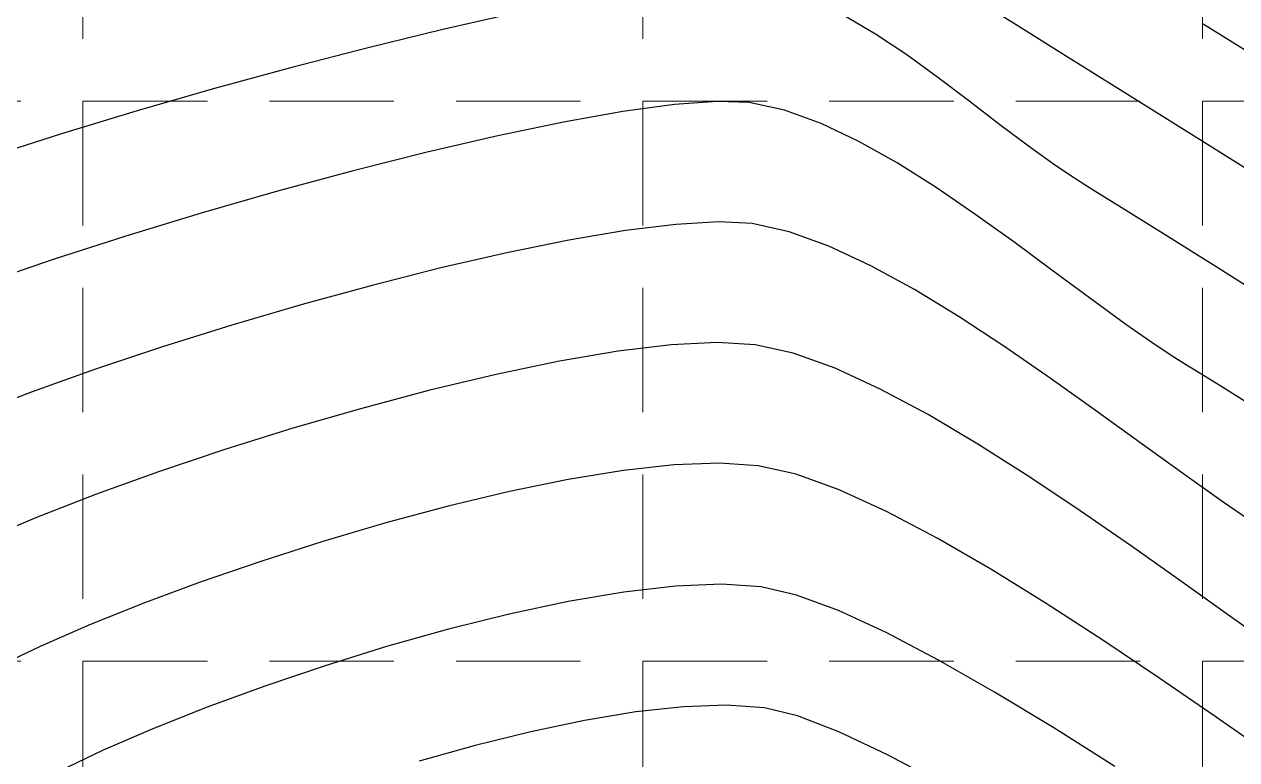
# Model space of a CAD drawing. Header units: inches. Extents: x 2547543 to 2548696, y 7125653 to 7126375.
# Drawn here: x 2548369.7 to 2548408.69, y 7125831.21 to 7125854.84 of the extents above; entities that cross this region are included whole.
import ezdxf

# ---------------------------------------------------------------- set-up
doc = ezdxf.new("R2010")
doc.units = ezdxf.units.IN
doc.header["$MEASUREMENT"] = 0
doc.linetypes.add('HIDDEN', pattern=[0.375, 0.25, -0.125])
for name, color, linetype in [('CONT-MJR', 6, 'Continuous'), ('CONT-MNR', 14, 'Continuous'), ('GRID', 254, 'HIDDEN')]:
    doc.layers.add(name, color=color, linetype=linetype)

msp = doc.modelspace()

# ---------------------------------------------------------------- linework, layer by layer
at = {"layer": 'CONT-MJR', "color": 35}
for points, elevation in [([(2548391.977305137, 7125852.367261101), (2548390.610263858, 7125852.26713953)], 560), ([(2548393.001911608, 7125852.327574043), (2548391.977305137, 7125852.367261101)], 560), ([(2548394.142251614, 7125852.078767163), (2548393.001911608, 7125852.327574043)], 560), ([(2548397.769445739, 7125850.388301285), (2548396.535203533, 7125851.082034945)], 560), ([(2548382.6544929, 7125850.736349331), (2548380.277834263, 7125850.138021399)], 560), ([(2548399.01661897, 7125849.600450375), (2548397.769445739, 7125850.388301285)], 560), ([(2548400.267538372, 7125848.745578052), (2548399.01661897, 7125849.600450375)], 560), ([(2548401.513019091, 7125847.850780155), (2548400.267538372, 7125848.745578052)], 560), ([(2548372.966733996, 7125848.0397506), (2548370.625449496, 7125847.283861731)], 560), ([(2548370.625449496, 7125847.283861731), (2548368.410101313, 7125846.522055425)], 560), ([(2548403.950925063, 7125846.049790991), (2548402.743876273, 7125846.94315252)], 560), ([(2548405.124980608, 7125845.197791399), (2548403.950925063, 7125846.049790991)], 560), ([(2548406.695741757, 7125844.12607051), (2548406.034297686, 7125844.564180729)], 560), ([(2548407.125819557, 7125843.854914143), (2548406.695741757, 7125844.12607051)], 560), ([(2548392.282159064, 7125832.961639256), (2548390.89425079, 7125832.913270993)], 565), ([(2548393.495420306, 7125832.879346477), (2548392.282159064, 7125832.961639256)], 565), ([(2548395.893073364, 7125832.104508544), (2548394.560284233, 7125832.618024953)], 565)]:
    msp.add_lwpolyline(points, dxfattribs=dict(at, elevation=elevation))
at = {"layer": 'CONT-MJR', "color": 35, "extrusion": (0.174917043558592, -0.9845831746849637, 0), "elevation": -6570237.363911812}
msp.add_lwpolyline([(3755533.852162022, 560), (3755531.910833335, 560)], dxfattribs=at)
at = {"layer": 'CONT-MJR', "color": 35, "extrusion": (0.1350064791945889, -0.9908447156721789, 0), "elevation": -6716563.819651546}
msp.add_lwpolyline([(3487095.595495831, 560), (3487093.917494274, 560)], dxfattribs=at)
at = {"layer": 'CONT-MJR', "color": 35, "extrusion": (-0.3380945759385053, -0.9411121387597561, 0), "elevation": -7567824.12718295}
msp.add_lwpolyline([(-10886.02044109441, 560), (-10887.27515404951, 560)], dxfattribs=at)
at = {"layer": 'CONT-MJR', "color": 35, "extrusion": (0.2034822902195429, -0.9790786268563979, 0), "elevation": -6458217.468126896}
msp.add_lwpolyline([(3945055.904015929, 560.0000000000005), (3945053.745534503, 560.0000000000005)], dxfattribs=at)
at = {"layer": 'CONT-MJR', "color": 35, "extrusion": (-0.42708412515539, -0.9042118944363955, 0), "elevation": -7531659.011144887}
msp.add_lwpolyline([(-739047.4164869506, 560), (-739048.7570204404, 560)], dxfattribs=at)
at = {"layer": 'CONT-MJR', "color": 35, "extrusion": (0.2256691444650951, -0.9742040018581284, 0), "elevation": -6366940.970586113}
msp.add_lwpolyline([(4090731.548005465, 560.0000000000009), (4090729.219530745, 560.0000000000009)], dxfattribs=at)
at = {"layer": 'CONT-MJR', "color": 35, "extrusion": (0.2604896933055512, -0.9654766282420201, 0), "elevation": -6216014.967615872}
msp.add_lwpolyline([(4316612.1151164, 560), (4316609.589865451, 560)], dxfattribs=at)
at = {"layer": 'CONT-MJR', "color": 35, "extrusion": (0.2758552683165275, -0.9611991838022006, 0), "elevation": -6146377.251524522}
msp.add_lwpolyline([(4415201.819949436, 560), (4415199.268297464, 560)], dxfattribs=at)
at = {"layer": 'CONT-MJR', "color": 35, "extrusion": (0.2911412839450561, -0.956680068143381, 0), "elevation": -6075220.210742179}
msp.add_lwpolyline([(4512608.700942546, 560.0000000000005), (4512606.17096018, 560.0000000000005)], dxfattribs=at)
at = {"layer": 'CONT-MJR', "color": 35, "extrusion": (-0.5934872812205008, -0.804843368009887, 0), "elevation": -7247635.269567828}
msp.add_lwpolyline([(-2178034.48125799, 560), (-2178036.010570686, 560)], dxfattribs=at)
at = {"layer": 'CONT-MJR', "color": 35, "extrusion": (-0.571698056277179, -0.8204640957707386, 0), "elevation": -7303418.3933664}
msp.add_lwpolyline([(-1982955.834088679, 560.0000000000009), (-1982956.942384682, 560.0000000000009)], dxfattribs=at)
at = {"layer": 'CONT-MJR', "color": 35, "extrusion": (0.5195972946173556, 0.8544112893837049, 0), "elevation": 7412546.884183578}
msp.add_lwpolyline([(1525181.123032105, 560.0000000000009), (1525181.370632987, 560.0000000000009)], dxfattribs=at)
at = {"layer": 'CONT-MJR', "color": 35, "extrusion": (-0.5245634932270327, -0.8513713300161411, 0), "elevation": -7403540.505771884}
msp.add_lwpolyline([(-1568315.550584893, 560.0000000000009), (-1568316.532995855, 560.0000000000009)], dxfattribs=at)
at = {"layer": 'CONT-MJR', "color": 35, "extrusion": (-0.5327269718998985, -0.8462871695886478, 0), "elevation": -7388115.451482699}
msp.add_lwpolyline([(-1639442.225642899, 560), (-1639443.735653637, 560)], dxfattribs=at)
at = {"layer": 'CONT-MJR', "color": 35, "extrusion": (0.1078005370730936, -0.9941725424727604, 0), "elevation": -6809589.517550286}
msp.add_lwpolyline([(3301708.86969548, 565), (3301707.328357361, 565)], dxfattribs=at)
at = {"layer": 'CONT-MJR', "color": 35, "extrusion": (-0.23833205848182, -0.9711837261300349, 0), "elevation": -7527856.795128834}
msp.add_lwpolyline([(776644.9684555698, 565.0000000000009), (776643.8719957571, 565.0000000000009)], dxfattribs=at)
at = {"layer": 'CONT-MJR', "color": 35, "extrusion": (0.205344304567795, -0.9786897958912052, 0), "elevation": -6450682.628365381}
msp.add_lwpolyline([(3957330.167188139, 565.0000000000009), (3957328.398850753, 565.0000000000009)], dxfattribs=at)
at = {"layer": 'CONT-MJR', "color": 35, "extrusion": (0.1624393693085404, -0.9867185268852732, 0), "elevation": -6617232.430364308}
msp.add_lwpolyline([(3672058.774338221, 565.0000000000005), (3672057.105569989, 565.0000000000005)], dxfattribs=at)
at = {"layer": 'CONT-MJR', "color": 35, "extrusion": (0.2405714803136444, -0.9706314248259748, 0), "elevation": -6303487.588101868}
msp.add_lwpolyline([(4187815.499146448, 565), (4187813.660648678, 565)], dxfattribs=at)
at = {"layer": 'CONT-MJR', "color": 35, "extrusion": (0.4252984783627947, 0.9050531499874974, 0), "elevation": 7533085.688057594}
msp.add_lwpolyline([(724170.0916396487, 565), (724171.8206749861, 565)], dxfattribs=at)
at = {"layer": 'CONT-MJR', "color": 35, "extrusion": (0.2707685658089856, -0.9626444742321774, 0), "elevation": -6169620.147042428}
msp.add_lwpolyline([(4382639.190131694, 565), (4382637.311811665, 565)], dxfattribs=at)
at = {"layer": 'CONT-MJR', "color": 35, "extrusion": (0.465724471607972, 0.8849297805732812, 0), "elevation": 7492711.449453527}
msp.add_lwpolyline([(1063519.255790711, 565.0000000000005), (1063521.245895699, 565.0000000000005)], dxfattribs=at)
at = {"layer": 'CONT-MNR', "color": 35, "extrusion": (0.2209590182222802, -0.9752830933971152, 0), "elevation": -6386637.350488308}
msp.add_lwpolyline([(4059919.094066106, 559), (4059916.812110765, 559)], dxfattribs=at)
at = {"layer": 'CONT-MNR', "color": 35}
for points, elevation in [([(2548397.064807171, 7125854.528565282), (2548396.046549456, 7125855.122992057)], 559), ([(2548401.594139236, 7125854.821364745), (2548400.807911864, 7125855.304802681)], 558), ([(2548383.1087447, 7125854.664457915), (2548380.750768168, 7125854.089619707)], 559), ([(2548411.248791996, 7125852.582729818), (2548407.605087413, 7125854.843652144)], 557), ([(2548380.750768168, 7125854.089619707), (2548378.305295817, 7125853.455969219)], 559), ([(2548399.07418269, 7125853.133313932), (2548398.073065843, 7125853.857665429)], 559), ([(2548373.331576639, 7125852.059460666), (2548370.893186304, 7125851.320217234)], 559), ([(2548410.417068314, 7125849.305877681), (2548407.487446473, 7125851.138348406)], 558), ([(2548402.863671746, 7125850.299213207), (2548402.063254469, 7125850.869763937)], 559), ([(2548404.072642205, 7125849.515532037), (2548403.870280317, 7125849.638752203)], 559), ([(2548404.888790733, 7125849.013209659), (2548404.072642205, 7125849.515532037)], 559), ([(2548406.24035839, 7125848.166996587), (2548404.888790733, 7125849.013209659)], 559), ([(2548392.017887765, 7125848.492842357), (2548390.647767206, 7125848.413938574)], 561), ([(2548393.100613348, 7125848.437928529), (2548392.017887765, 7125848.492842357)], 561), ([(2548394.289949349, 7125848.174632465), (2548393.100613348, 7125848.437928529)], 561), ([(2548389.030301899, 7125848.21381302), (2548387.205542072, 7125847.905061537)], 561), ([(2548387.205542072, 7125847.905061537), (2548385.213537952, 7125847.500279965)], 561), ([(2548396.917682687, 7125847.08586479), (2548395.5679923, 7125847.714279839)], 561), ([(2548385.213537952, 7125847.500279965), (2548383.094339768, 7125847.012064142)], 561), ([(2548383.094339768, 7125847.012064142), (2548380.887997748, 7125846.453009911)], 561), ([(2548380.887997748, 7125846.453009911), (2548378.634562121, 7125845.835713111)], 561), ([(2548391.980824559, 7125844.617415331), (2548390.498409356, 7125844.542201295)], 562), ([(2548393.199315087, 7125844.548283016), (2548391.980824559, 7125844.617415331)], 562), ([(2548394.420058541, 7125844.275652309), (2548393.199315087, 7125844.548283016)], 562), ([(2548395.768324211, 7125843.790482458), (2548394.420058541, 7125844.275652309)], 562), ([(2548402.691728361, 7125843.471463053), (2548401.226043349, 7125844.482186446)], 561), ([(2548384.873786896, 7125843.59359921), (2548382.741844184, 7125843.084117902)], 562), ([(2548380.549062388, 7125842.501849308), (2548378.336058628, 7125841.861105243)], 562), ([(2548376.14345002, 7125841.17619752), (2548374.011853683, 7125840.461437953)], 562), ([(2548390.598244668, 7125840.68382025), (2548388.964495878, 7125840.504988709)], 563), ([(2548392.053918255, 7125840.739450553), (2548390.598244668, 7125840.68382025)], 563), ([(2548393.298016828, 7125840.658637503), (2548392.053918255, 7125840.739450553)], 563), ([(2548388.964495878, 7125840.504988709), (2548387.186171695, 7125840.21619805)], 563), ([(2548408.247372042, 7125839.487593365), (2548406.938644601, 7125840.416718932)], 561), ([(2548397.420058896, 7125839.189312545), (2548395.898633813, 7125839.883710922)], 563), ([(2548383.329796399, 7125839.361707852), (2548381.318744906, 7125838.822492547)], 563), ([(2548400.77637738, 7125837.333601283), (2548399.054557742, 7125838.329478954)], 563), ([(2548379.297117267, 7125838.226286597), (2548377.298413291, 7125837.586332117)], 563), ([(2548406.924326286, 7125836.925658039), (2548405.300898325, 7125838.071115043)], 562), ([(2548393.396718567, 7125836.76899199), (2548392.11863411, 7125836.8508806)], 564), ([(2548408.498849829, 7125835.804086704), (2548406.924326286, 7125836.925658039)], 562), ([(2548395.877839698, 7125836.002942335), (2548394.530647215, 7125836.503398546)], 564), ([(2548387.184581108, 7125836.296338449), (2548385.29212387, 7125835.893317366)], 564), ([(2548404.378967147, 7125835.051278232), (2548402.559764839, 7125836.231070665)], 563), ([(2548370.202830241, 7125834.853871277), (2548368.821241748, 7125834.193805925)], 563), ([(2548408.021804423, 7125832.57747246), (2548406.208231332, 7125833.823615119)], 563), ([(2548377.434046193, 7125833.578862889), (2548375.575705055, 7125832.897500174)], 564), ([(2548404.766825682, 7125830.992295661), (2548402.801571433, 7125832.232247472)], 564)]:
    msp.add_lwpolyline(points, dxfattribs=dict(at, elevation=elevation))
at = {"layer": 'CONT-MNR', "color": 35, "extrusion": (-0.5288070243908548, -0.8487420874181332, 0), "elevation": -7395625.559673365}
msp.add_lwpolyline([(-1605264.725105304, 558), (-1605266.395737685, 558)], dxfattribs=at)
at = {"layer": 'CONT-MNR', "color": 35, "extrusion": (0.5539725064292941, 0.832534961500384, 0), "elevation": 7344264.934964719}
msp.add_lwpolyline([(1825896.630332248, 559), (1825897.841402916, 559)], dxfattribs=at)
at = {"layer": 'CONT-MNR', "color": 35, "extrusion": (-0.5301614940490912, -0.8478966860577033, 0), "elevation": -7393053.087616833}
msp.add_lwpolyline([(-1617068.55946911, 558), (-1617070.901426575, 558)], dxfattribs=at)
at = {"layer": 'CONT-MNR', "color": 35, "extrusion": (0.2638747635937599, -0.964556949660484, 0), "elevation": -6200838.750359889}
msp.add_lwpolyline([(4338388.900834739, 559.0000000000009), (4338386.321370744, 559.0000000000009)], dxfattribs=at)
at = {"layer": 'CONT-MNR', "color": 35, "extrusion": (0.603657340085376, 0.7972438872522316, 0), "elevation": 7219402.658588855}
msp.add_lwpolyline([(2269876.713776008, 559.0000000000009), (2269877.964123935, 559.0000000000009)], dxfattribs=at)
at = {"layer": 'CONT-MNR', "color": 35, "extrusion": (0.2767431435393656, -0.9609439278667357, 0), "elevation": -6142299.420722995}
msp.add_lwpolyline([(4420877.164953524, 559), (4420874.578247703, 559)], dxfattribs=at)
at = {"layer": 'CONT-MNR', "color": 35, "extrusion": (0.5304733127584119, 0.8477016364565518, 0), "elevation": 7392457.833247802}
msp.add_lwpolyline([(1619784.662116475, 558.0000000000005), (1619787.599038078, 558.0000000000005)], dxfattribs=at)
at = {"layer": 'CONT-MNR', "color": 35, "extrusion": (-0.6079525601490091, -0.7939733525807183, 0), "elevation": -7207043.250435967}
msp.add_lwpolyline([(-2308817.194971327, 559.0000000000009), (-2308818.44867191, 559.0000000000009)], dxfattribs=at)
at = {"layer": 'CONT-MNR', "color": 35, "extrusion": (-0.5994612102524396, -0.800403808963126, 0), "elevation": -7231226.363310602}
msp.add_lwpolyline([(-2231920.468268723, 559.0000000000005), (-2231921.713683441, 559.0000000000005)], dxfattribs=at)
at = {"layer": 'CONT-MNR', "color": 35, "extrusion": (0.3047945196725316, -0.9524181333729376, 0), "elevation": -6010060.530758199}
msp.add_lwpolyline([(4599035.079633912, 559), (4599032.616248256, 559)], dxfattribs=at)
at = {"layer": 'CONT-MNR', "color": 35, "extrusion": (-0.557176958218133, -0.8303937844365099, 0), "elevation": -7337173.153186693}
msp.add_lwpolyline([(-1854180.970046441, 559), (-1854181.696200167, 559)], dxfattribs=at)
at = {"layer": 'CONT-MNR', "color": 35, "extrusion": (-0.5354135021820613, -0.844590067240398, 0), "elevation": -7382871.666699791}
msp.add_lwpolyline([(-1662919.51495135, 559.0000000000009), (-1662919.992834106, 559.0000000000009)], dxfattribs=at)
at = {"layer": 'CONT-MNR', "color": 35, "extrusion": (0.122791567167312, -0.9924324818508288, 0), "elevation": -6759002.545343993}
msp.add_lwpolyline([(3404099.749433272, 561), (3404098.119634432, 561)], dxfattribs=at)
at = {"layer": 'CONT-MNR', "color": 35, "extrusion": (0.3388870532176897, 0.9408270644286497, 0), "elevation": 7567808.651061439}
msp.add_lwpolyline([(17258.01233312767, 561.0000000000005), (17259.37075806968, 561.0000000000005)], dxfattribs=at)
at = {"layer": 'CONT-MNR', "color": 35, "extrusion": (-0.5327571349970622, -0.8462681815534141, 0), "elevation": -7388060.177731906}
msp.add_lwpolyline([(-1639709.172771813, 559.0000000000009), (-1639711.338985702, 559.0000000000009)], dxfattribs=at)
at = {"layer": 'CONT-MNR', "color": 35, "extrusion": (-0.479580782667175, -0.8774977338411422, 0), "elevation": -7475076.857873742}
msp.add_lwpolyline([(-1181205.202090037, 561), (-1181206.802411334, 561)], dxfattribs=at)
at = {"layer": 'CONT-MNR', "color": 35, "extrusion": (0.5334195399458207, 0.8458508109613593, 0), "elevation": 7386774.136864605}
msp.add_lwpolyline([(1645490.326589145, 559), (1645492.999683732, 559)], dxfattribs=at)
at = {"layer": 'CONT-MNR', "color": 35, "extrusion": (0.5199192830159376, 0.8542153938838809, 0), "elevation": 7411969.048005192}
msp.add_lwpolyline([(1527982.144495144, 561.0000000000005), (1527983.832367706, 561.0000000000005)], dxfattribs=at)
at = {"layer": 'CONT-MNR', "color": 35, "extrusion": (0.2814226310067593, -0.9595839216854529, 0), "elevation": -6120675.672219654}
msp.add_lwpolyline([(4450757.447327482, 561), (4450755.091640863, 561)], dxfattribs=at)
at = {"layer": 'CONT-MNR', "color": 35, "extrusion": (-0.5482642709357906, -0.8363051412105789, 0), "elevation": -7356577.716168093}
msp.add_lwpolyline([(-1775604.882620382, 561.0000000000009), (-1775606.631115701, 561.0000000000009)], dxfattribs=at)
at = {"layer": 'CONT-MNR', "color": 35, "extrusion": (0.2982396116502886, -0.9544910340294901, 0), "elevation": -6041528.547145574}
msp.add_lwpolyline([(4557611.697401799, 561.0000000000009), (4557609.363726488, 561.0000000000009)], dxfattribs=at)
at = {"layer": 'CONT-MNR', "color": 35, "extrusion": (0.1194676005670101, -0.9928380998001445, 0), "elevation": -6770359.856597634}
msp.add_lwpolyline([(3381446.729459804, 562.0000000000009), (3381445.011432709, 562.0000000000009)], dxfattribs=at)
at = {"layer": 'CONT-MNR', "color": 35, "extrusion": (-0.3155582041652285, 0.9489062228608348, 0), "elevation": 5957597.79790482}
msp.add_lwpolyline([(-4666786.772148689, 561.0000000000009), (-4666784.501729304, 561.0000000000009)], dxfattribs=at)
at = {"layer": 'CONT-MNR', "color": 35, "extrusion": (0.1675655861586841, -0.9858609305248367, 0), "elevation": -6598069.266996599}
msp.add_lwpolyline([(3706403.2296941, 562.0000000000009), (3706401.314197568, 562.0000000000009)], dxfattribs=at)
at = {"layer": 'CONT-MNR', "color": 35, "extrusion": (-0.3343990420214131, 0.9424315787871081, 0), "elevation": 5863447.032329515}
msp.add_lwpolyline([(-4784541.566989182, 561), (-4784539.400988143, 561)], dxfattribs=at)
at = {"layer": 'CONT-MNR', "color": 35, "extrusion": (0.2036604269611154, -0.9790415877224093, 0), "elevation": -6457492.074282244}
msp.add_lwpolyline([(3946229.195643918, 562), (3946227.121690638, 562)], dxfattribs=at)
at = {"layer": 'CONT-MNR', "color": 35, "extrusion": (-0.4176156661913706, -0.9086237699683725, 0), "elevation": -7538961.045621876}
msp.add_lwpolyline([(-660329.4314216413, 562.0000000000009), (-660331.0313517824, 562.0000000000009)], dxfattribs=at)
at = {"layer": 'CONT-MNR', "color": 35, "extrusion": (-0.5799920521097347, -0.8146221329484848, 0), "elevation": -7282923.114557775}
msp.add_lwpolyline([(-2056945.559214873, 561), (-2056947.341679195, 561)], dxfattribs=at)
at = {"layer": 'CONT-MNR', "color": 35, "extrusion": (0.3561149116386147, -0.9344421703394072, 0), "elevation": -5751175.692190692}
msp.add_lwpolyline([(4918923.310857442, 561), (4918921.290239893, 561)], dxfattribs=at)
at = {"layer": 'CONT-MNR', "color": 35, "extrusion": (0.2566447672938549, -0.9665058010279521, 0), "elevation": -6233139.582258594}
msp.add_lwpolyline([(4291837.043327888, 562.0000000000009), (4291834.774555374, 562.0000000000009)], dxfattribs=at)
at = {"layer": 'CONT-MNR', "color": 35, "extrusion": (0.471381108431425, 0.8819296177212563, 0), "elevation": 7485758.40807274}
msp.add_lwpolyline([(1111479.098718876, 562.0000000000009), (1111480.841658542, 562.0000000000009)], dxfattribs=at)
at = {"layer": 'CONT-MNR', "color": 35, "extrusion": (0.5090857378442993, 0.8607158134503661, 0), "elevation": 7430678.615051858}
msp.add_lwpolyline([(1434215.717215347, 562), (1434217.574404813, 562)], dxfattribs=at)
at = {"layer": 'CONT-MNR', "color": 35, "extrusion": (-0.5860149981502777, -0.8103002048271554, 0), "elevation": -7267474.636385725}
msp.add_lwpolyline([(-2110876.389171248, 561.0000000000005), (-2110878.14324368, 561.0000000000005)], dxfattribs=at)
at = {"layer": 'CONT-MNR', "color": 35, "extrusion": (0.2981629641590887, -0.9545149798740018, 0), "elevation": -6041890.762160144}
msp.add_lwpolyline([(4557127.427590399, 562.0000000000009), (4557125.130498524, 562.0000000000009)], dxfattribs=at)
at = {"layer": 'CONT-MNR', "color": 35, "extrusion": (-0.5858795873456087, -0.8103981176753431, 0), "elevation": -7267827.266165691}
msp.add_lwpolyline([(-2109660.256689579, 561), (-2109661.951604796, 561)], dxfattribs=at)
at = {"layer": 'CONT-MNR', "color": 35, "extrusion": (-0.5359746703588025, -0.8442340627656367, 0), "elevation": -7381756.039654083}
msp.add_lwpolyline([(-1667822.14385859, 562), (-1667824.083867069, 562)], dxfattribs=at)
at = {"layer": 'CONT-MNR', "color": 35, "extrusion": (-0.2205032279038768, -0.9753862447686922, 0), "elevation": -7512375.909029817}
msp.add_lwpolyline([(914398.1511432731, 563.0000000000009), (914396.9023880791, 563.0000000000009)], dxfattribs=at)
at = {"layer": 'CONT-MNR', "color": 35, "extrusion": (0.3385190020789502, -0.9409595555768971, 0), "elevation": -5842454.64628989}
msp.add_lwpolyline([(4810149.279617338, 562), (4810147.12228025, 562)], dxfattribs=at)
at = {"layer": 'CONT-MNR', "color": 35, "extrusion": (-0.3398252299407822, -0.9404886033842699, 0), "elevation": -7567780.422404595}
msp.add_lwpolyline([(-24802.87742694467, 563), (-24804.347512112, 563)], dxfattribs=at)
at = {"layer": 'CONT-MNR', "color": 35, "extrusion": (-0.5551122474291209, -0.8317754461116236, 0), "elevation": -7341748.166421734}
msp.add_lwpolyline([(-1835941.035817478, 562.0000000000005), (-1835943.025629533, 562.0000000000005)], dxfattribs=at)
at = {"layer": 'CONT-MNR', "color": 35, "extrusion": (0.2319270720112535, -0.9727331768107259, 0), "elevation": -6340501.275715029}
msp.add_lwpolyline([(4131574.093019895, 563.0000000000009), (4131572.070907789, 563.0000000000009)], dxfattribs=at)
at = {"layer": 'CONT-MNR', "color": 35, "extrusion": (0.1999181275889484, -0.9798126056860714, 0), "elevation": -6472519.275304499}
msp.add_lwpolyline([(3921526.522700226, 563.0000000000005), (3921524.594372551, 563.0000000000005)], dxfattribs=at)
at = {"layer": 'CONT-MNR', "color": 35, "extrusion": (0.3613365915082362, -0.9324354495820126, 0), "elevation": -5723565.527523318}
msp.add_lwpolyline([(4951019.01471626, 562), (4951016.990211033, 562)], dxfattribs=at)
at = {"layer": 'CONT-MNR', "color": 35, "extrusion": (0.5632262223291181, 0.8263027426318219, 0), "elevation": 7323431.06227226}
msp.add_lwpolyline([(1907701.446638414, 561), (1907702.931371797, 561)], dxfattribs=at)
at = {"layer": 'CONT-MNR', "color": 35, "extrusion": (-0.4655645415961728, -0.885013930742531, 0), "elevation": -7492910.427447253}
msp.add_lwpolyline([(-1062168.99097761, 563), (-1062170.837839889, 563)], dxfattribs=at)
at = {"layer": 'CONT-MNR', "color": 35, "extrusion": (-0.5682957766266802, -0.822824349583967, 0), "elevation": -7311561.045739466}
msp.add_lwpolyline([(-1952693.74655229, 562), (-1952695.752179679, 562)], dxfattribs=at)
at = {"layer": 'CONT-MNR', "color": 35, "extrusion": (0.3883369452812812, -0.9215174534047651, 0), "elevation": -5576958.750478752}
msp.add_lwpolyline([(5115594.069183959, 562.0000000000009), (5115592.219130213, 562.0000000000009)], dxfattribs=at)
at = {"layer": 'CONT-MNR', "color": 35, "extrusion": (0.282869112833037, -0.9591585192266451, 0), "elevation": -6113950.650436039}
msp.add_lwpolyline([(4459981.358021889, 563.0000000000005), (4459979.250312269, 563.0000000000005)], dxfattribs=at)
at = {"layer": 'CONT-MNR', "color": 35, "extrusion": (0.3262990486543729, -0.9452665924739174, 0), "elevation": -5904283.125670071}
msp.add_lwpolyline([(4734049.950494763, 563.0000000000005), (4734047.895751139, 563.0000000000005)], dxfattribs=at)
at = {"layer": 'CONT-MNR', "color": 35, "extrusion": (-0.5258472589534257, -0.8505790147018494, 0), "elevation": -7401157.26111306}
msp.add_lwpolyline([(-1579483.711511071, 563), (-1579485.808185722, 563)], dxfattribs=at)
at = {"layer": 'CONT-MNR', "color": 35, "extrusion": (0.3480561222916579, -0.9374736986898856, 0), "elevation": -5793307.045183527}
msp.add_lwpolyline([(4869226.035784848, 563), (4869224.059881717, 563)], dxfattribs=at)
at = {"layer": 'CONT-MNR', "color": 35, "extrusion": (0.1137725368519078, -0.9935068242635686, 0), "elevation": -6789630.611883029}
msp.add_lwpolyline([(3342568.014011576, 564.0000000000009), (3342566.346617864, 564.0000000000009)], dxfattribs=at)
at = {"layer": 'CONT-MNR', "color": 35, "extrusion": (0.04116754434002885, -0.999152257312674, 0), "elevation": -7014884.929259541}
msp.add_lwpolyline([(2839584.942369538, 564.0000000000009), (2839583.455959655, 564.0000000000009)], dxfattribs=at)
at = {"layer": 'CONT-MNR', "color": 35, "extrusion": (-0.228052069145587, -0.973648937635335, 0), "elevation": -7519229.787010479}
msp.add_lwpolyline([(856179.8684471664, 564), (856178.7038296086, 564)], dxfattribs=at)
at = {"layer": 'CONT-MNR', "color": 35, "extrusion": (0.1670338483158038, -0.9859511618314637, 0), "elevation": -6600059.65695645}
msp.add_lwpolyline([(3702842.982355217, 564), (3702841.164480002, 564)], dxfattribs=at)
at = {"layer": 'CONT-MNR', "color": 35, "extrusion": (0.371471090923961, -0.9284445210176872, 0), "elevation": -5669296.518162313}
msp.add_lwpolyline([(5013065.574501971, 563.0000000000009), (5013063.712318416, 563.0000000000009)], dxfattribs=at)
at = {"layer": 'CONT-MNR', "color": 35, "extrusion": (-0.4190156399467652, -0.90797901599101, 0), "elevation": -7537927.291655595}
msp.add_lwpolyline([(-671945.0657206681, 564), (-671946.7514121467, 564)], dxfattribs=at)
at = {"layer": 'CONT-MNR', "color": 35, "extrusion": (0.2418795498795617, -0.970306283268361, 0), "elevation": -6297841.053446439}
msp.add_lwpolyline([(4196308.239527699, 564.0000000000009), (4196306.222710703, 564.0000000000009)], dxfattribs=at)
at = {"layer": 'CONT-MNR', "color": 35, "extrusion": (-0.5791384914623168, -0.8152291749604845, 0), "elevation": -7285070.697123125}
msp.add_lwpolyline([(-2049306.995659925, 562.0000000000009), (-2049308.840007306, 562.0000000000009)], dxfattribs=at)
at = {"layer": 'CONT-MNR', "color": 35, "extrusion": (0.3982570511948199, -0.9172738528779759, 0), "elevation": -5521435.589050757}
msp.add_lwpolyline([(5175469.044499705, 563), (5175467.330713568, 563)], dxfattribs=at)
at = {"layer": 'CONT-MNR', "color": 35, "extrusion": (0.2705524692384377, -0.9627052307892506, 0), "elevation": -6170607.614706291}
msp.add_lwpolyline([(4381254.33118926, 564), (4381252.268506924, 564)], dxfattribs=at)
at = {"layer": 'CONT-MNR', "color": 35, "extrusion": (0.4644554360210281, 0.8855964927383784, 0), "elevation": 7494231.775989197}
msp.add_lwpolyline([(1052779.231087445, 564), (1052781.132708199, 564)], dxfattribs=at)
at = {"layer": 'CONT-MNR', "color": 35, "extrusion": (0.2962146862136506, -0.955121384783813, 0), "elevation": -6051169.265438345}
msp.add_lwpolyline([(4544790.456773851, 564), (4544788.384857247, 564)], dxfattribs=at)
at = {"layer": 'CONT-MNR', "color": 35, "extrusion": (0.5572598669105022, 0.8303381484256216, 0), "elevation": 7336976.167522139}
msp.add_lwpolyline([(1854902.315794954, 563.0000000000009), (1854904.518830173, 563.0000000000009)], dxfattribs=at)
at = {"layer": 'CONT-MNR', "color": 35, "extrusion": (0.4954710551031407, 0.8686244490888917, 0), "elevation": 7452331.978807663}
msp.add_lwpolyline([(1317040.856444684, 564), (1317042.937529353, 564)], dxfattribs=at)
at = {"layer": 'CONT-MNR', "color": 35, "extrusion": (0.3203391130466668, -0.9473029360518602, 0), "elevation": -5933978.104143254}
msp.add_lwpolyline([(4696770.677994344, 564.0000000000005), (4696768.633811357, 564.0000000000005)], dxfattribs=at)
at = {"layer": 'CONT-MNR', "color": 35, "extrusion": (0.5175310344331291, 0.8556644367966775, 0), "elevation": 7416198.761763196}
msp.add_lwpolyline([(1507261.678414272, 564.0000000000005), (1507263.90055822, 564.0000000000005)], dxfattribs=at)
at = {"layer": 'CONT-MNR', "color": 35, "extrusion": (0.3693212598389596, -0.9293017846915843, 0), "elevation": -5680879.950898692}
msp.add_lwpolyline([(4999931.553673819, 564), (4999929.676378769, 564)], dxfattribs=at)
at = {"layer": 'CONT-MNR', "color": 35, "extrusion": (-0.5718271983917216, -0.8203740946540637, 0), "elevation": -7303097.468867818}
msp.add_lwpolyline([(-1984094.795140111, 563), (-1984096.955287579, 563)], dxfattribs=at)
at = {"layer": 'CONT-MNR', "color": 35, "extrusion": (0.3973572111456621, -0.9176640162665972, 0), "elevation": -5526505.08123031}
msp.add_lwpolyline([(5170051.776567753, 564.0000000000005), (5170050.038286611, 564.0000000000005)], dxfattribs=at)
at = {"layer": 'CONT-MNR', "color": 35, "extrusion": (0.4310130142109087, -0.9023457106790208, 0), "elevation": -5331581.902430736}
msp.add_lwpolyline([(5370838.8757181, 564), (5370837.313019507, 564)], dxfattribs=at)
at = {"layer": 'GRID', "color": 252, "linetype": 'HIDDEN', "lineweight": 0, "ltscale": 16}
for p, q in [((2548371.58331359, 7126356.376313465), (2548371.58331359, 7125726.296813901)), ((2548389.58331359, 7126356.376313465), (2548389.58331359, 7125726.296813901)), ((2548407.58331359, 7126356.376313465), (2548407.58331359, 7125726.296813901)), ((2547561.583313602, 7125852.376313472), (2548677.583313586, 7125852.376313472)), ((2547561.583313602, 7125834.376313472), (2548677.583313586, 7125834.376313472))]:
    msp.add_line(p, q, dxfattribs=at)

doc.saveas('drawing.dxf')
